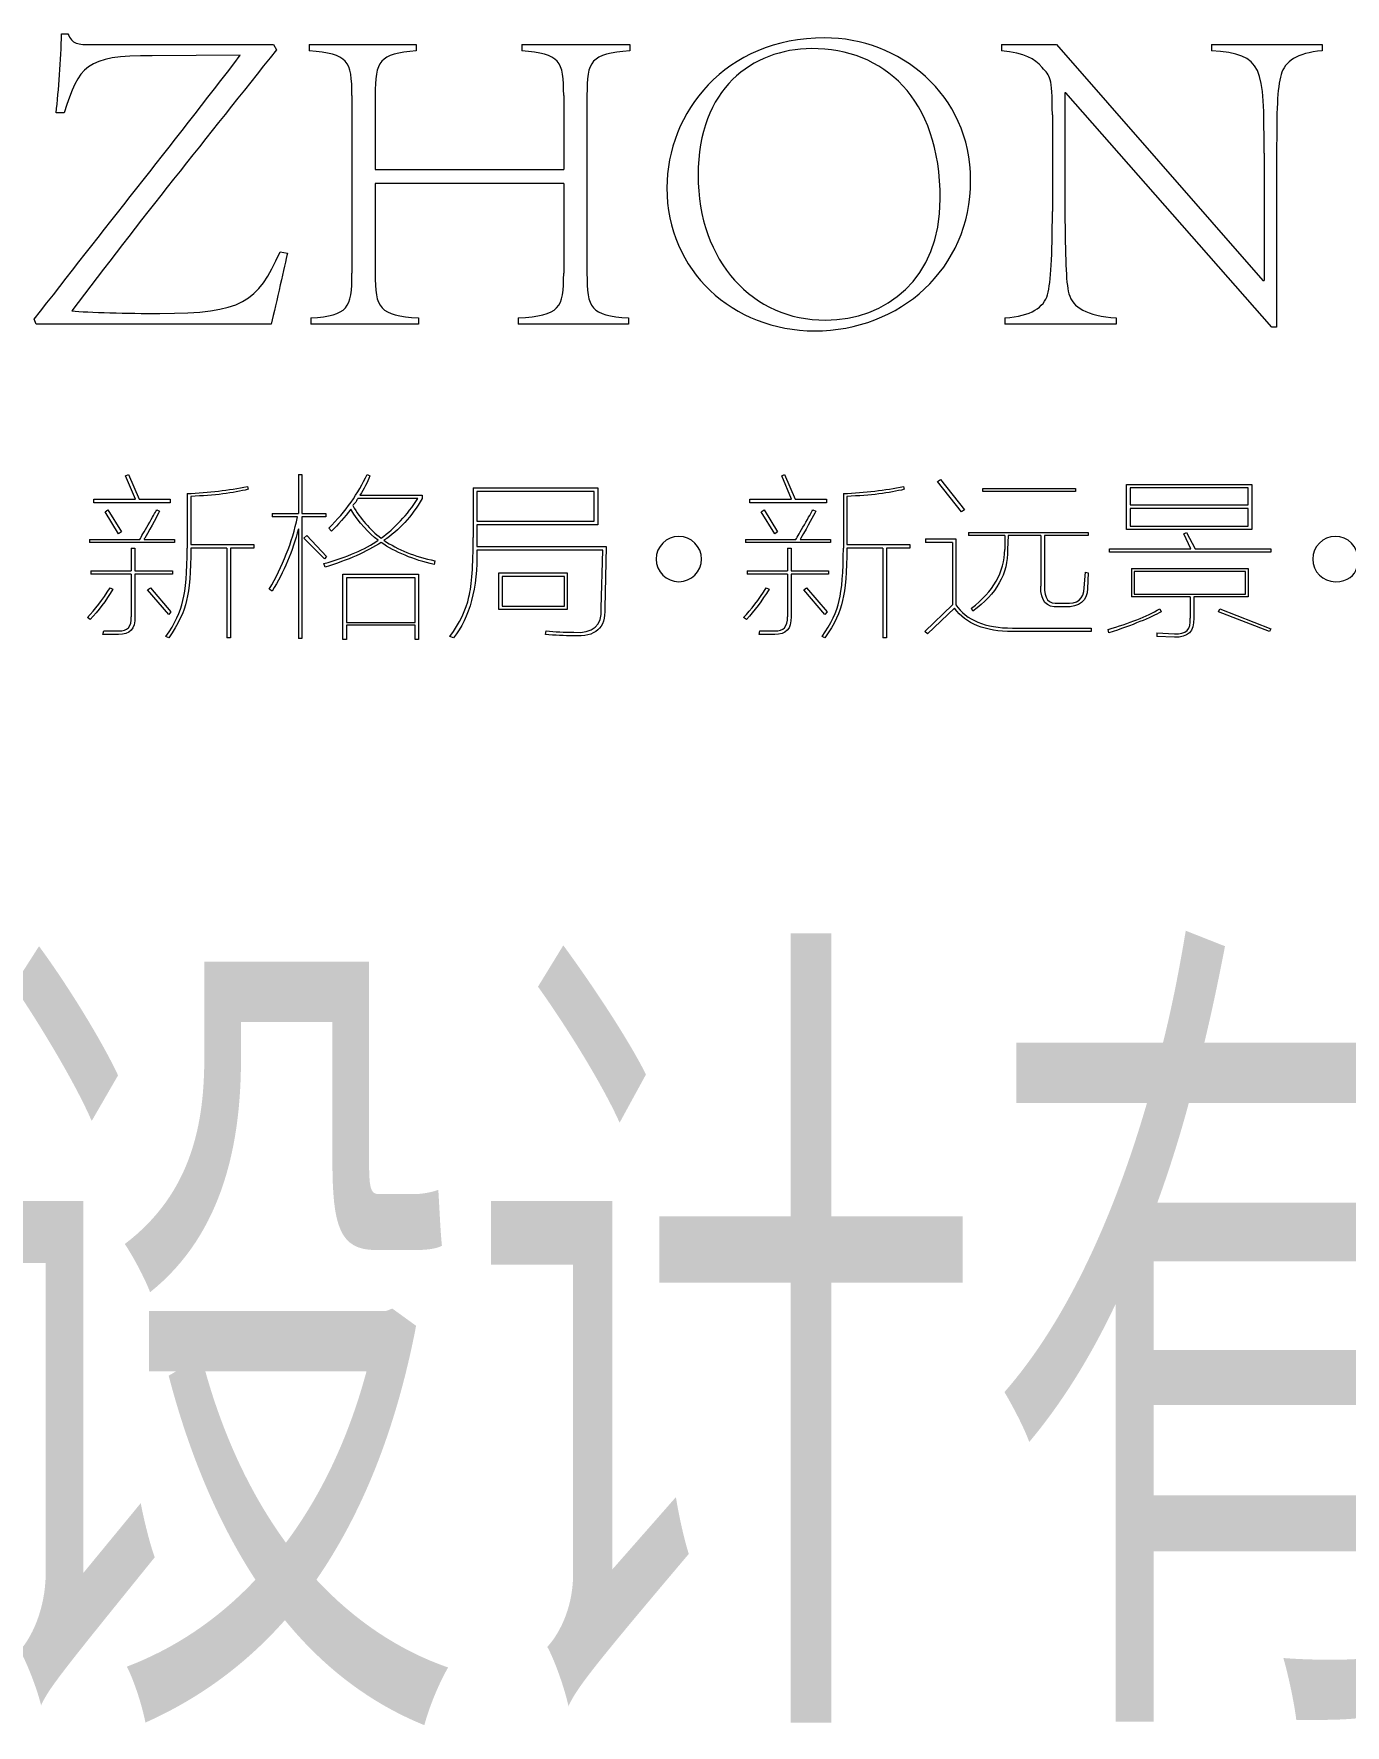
# Model space of a CAD drawing. Header units: inches. Extents: x -3733042 to -3450527, y 579159 to 997713.
# Drawn here: x -3548778.7 to -3548519, y 587764.5 to 588099.5 of the extents above; entities that cross this region are included whole.
import ezdxf

# ---------------------------------------------------------------- set-up
doc = ezdxf.new("R2010")
doc.units = ezdxf.units.IN
doc.header["$LTSCALE"] = 1000
doc.header["$MEASUREMENT"] = 0
doc.layers.get('0').update_dxf_attribs({"lineweight": 18})
doc.styles.add('-黑体', font='', dxfattribs={"width": 0.7})
doc.styles.get('-黑体').set_extended_font_data('微软雅黑')

msp = doc.modelspace()

# ---------------------------------------------------------------- linework, layer by layer
for p, q in [((-3548724.21, 588097.41), (-3548724.21, 588096.17)), ((-3548702.98, 588097.41), (-3548702.98, 588096.17)), ((-3548682.09, 588097.41), (-3548682.09, 588096.17)), ((-3548660.68, 588097.41), (-3548660.68, 588096.17)), ((-3548587.09, 588097.41), (-3548587.09, 588096.17)), ((-3548545.5, 588097.41), (-3548545.5, 588096.17)), ((-3548523.56, 588097.41), (-3548523.56, 588096.17)), ((-3548715.72, 588087.32), (-3548715.72, 588052.11)), ((-3548711.11, 588087.32), (-3548711.11, 588072.64)), ((-3548673.78, 588087.32), (-3548673.78, 588072.64)), ((-3548669.17, 588087.32), (-3548669.17, 588052.11)), ((-3548574.52, 588087.86), (-3548574.52, 588064.32)), ((-3548577, 588083.52), (-3548577, 588064.32)), ((-3548535.06, 588075.91), (-3548535.06, 588050.69)), ((-3548532.58, 588075.91), (-3548532.58, 588041.4)), ((-3548711.11, 588069.9), (-3548711.11, 588052.11)), ((-3548673.78, 588069.9), (-3548673.78, 588052.11)), ((-3548723.86, 588043.26), (-3548723.86, 588042.02)), ((-3548702.53, 588043.26), (-3548702.53, 588042.02)), ((-3548682.8, 588043.26), (-3548682.8, 588042.02)), ((-3548660.94, 588043.26), (-3548660.94, 588042.02)), ((-3548586.38, 588043.26), (-3548586.38, 588042.02)), ((-3548564.35, 588043.26), (-3548564.35, 588042.02))]:
    msp.add_line(p, q)
at = {"lineweight": 9}
for p, q in [((-3548760.54, 588011.97), (-3548759.97, 588012.25)), ((-3548758.57, 588007.34), (-3548760.54, 588011.97)), ((-3548759.97, 588012.25), (-3548757.87, 588007.34)), ((-3548726.33, 588012.25), (-3548726.33, 588004.54)), ((-3548725.63, 588012.25), (-3548725.63, 588004.54)), ((-3548691.7, 588009.59), (-3548691.7, 587999.78)), ((-3548667.03, 588009.59), (-3548667.03, 588002.3)), ((-3548630.59, 588011.97), (-3548630.03, 588012.25)), ((-3548628.63, 588007.34), (-3548630.59, 588011.97)), ((-3548630.03, 588012.25), (-3548627.92, 588007.34)), ((-3548599.74, 588010.85), (-3548599.18, 588011.27)), ((-3548594.98, 588004.82), (-3548599.74, 588010.85)), ((-3548599.18, 588011.27), (-3548594.42, 588005.24)), ((-3548590.77, 588009.45), (-3548572.41, 588009.45)), ((-3548590.77, 588008.89), (-3548590.77, 588009.45)), ((-3548572.41, 588009.45), (-3548572.41, 588008.89)), ((-3548562.31, 588010.29), (-3548537.5, 588010.29)), ((-3548562.31, 588001.32), (-3548562.31, 588010.29)), ((-3548538.2, 588009.59), (-3548561.61, 588009.59)), ((-3548561.61, 588009.59), (-3548561.61, 588006.22)), ((-3548538.2, 588006.22), (-3548538.2, 588009.59)), ((-3548537.5, 588010.29), (-3548537.5, 588001.32)), ((-3548766.84, 588006.64), (-3548766.84, 588007.34)), ((-3548766.84, 588007.34), (-3548758.57, 588007.34)), ((-3548751.71, 588006.64), (-3548766.84, 588006.64)), ((-3548757.87, 588007.34), (-3548751.71, 588007.34)), ((-3548751.71, 588007.34), (-3548751.71, 588006.64)), ((-3548748.34, 588008.47), (-3548748.34, 587997.67)), ((-3548747.64, 588007.91), (-3548747.64, 587998.37)), ((-3548701.8, 588008.18), (-3548701.8, 588007.48)), ((-3548667.73, 588008.89), (-3548691, 588008.89)), ((-3548691, 588008.89), (-3548691, 588003)), ((-3548667.73, 588003), (-3548667.73, 588008.89)), ((-3548636.89, 588006.64), (-3548636.89, 588007.34)), ((-3548636.89, 588007.34), (-3548628.63, 588007.34)), ((-3548621.76, 588006.64), (-3548636.89, 588006.64)), ((-3548627.92, 588007.34), (-3548621.76, 588007.34)), ((-3548621.76, 588007.34), (-3548621.76, 588006.64)), ((-3548618.39, 588008.47), (-3548618.39, 587997.67)), ((-3548617.69, 588007.91), (-3548617.69, 587998.37)), ((-3548572.41, 588008.89), (-3548590.77, 588008.89)), ((-3548561.61, 588006.22), (-3548538.2, 588006.22)), ((-3548764.6, 588004.82), (-3548764.04, 588005.24)), ((-3548761.94, 588000.47), (-3548764.6, 588004.82)), ((-3548764.04, 588005.24), (-3548761.38, 588000.9)), ((-3548731.52, 588004.54), (-3548731.52, 588003.84)), ((-3548725.63, 588003.84), (-3548725.63, 587979.73)), ((-3548720.86, 588004.54), (-3548720.86, 588003.84)), ((-3548691, 588003), (-3548667.73, 588003)), ((-3548691, 588002.3), (-3548691, 587999.78)), ((-3548634.65, 588004.82), (-3548634.09, 588005.24)), ((-3548631.99, 588000.47), (-3548634.65, 588004.82)), ((-3548634.09, 588005.24), (-3548631.43, 588000.9)), ((-3548594.42, 588005.24), (-3548594.98, 588004.82)), ((-3548538.2, 588005.52), (-3548561.61, 588005.52)), ((-3548561.61, 588005.52), (-3548561.61, 588002.02)), ((-3548538.2, 588002.02), (-3548538.2, 588005.52)), ((-3548767.69, 587999.35), (-3548767.69, 587998.79)), ((-3548761.38, 588000.9), (-3548761.94, 588000.47)), ((-3548750.86, 587999.35), (-3548750.86, 587998.79)), ((-3548726.33, 588001.46), (-3548726.33, 587979.73)), ((-3548725.21, 587999.63), (-3548724.65, 588000.19)), ((-3548721.14, 587995.56), (-3548725.21, 587999.63)), ((-3548724.65, 588000.19), (-3548720.72, 587995.99)), ((-3548691, 587999.78), (-3548691, 587997.95)), ((-3548637.74, 587999.35), (-3548637.74, 587998.79)), ((-3548631.43, 588000.9), (-3548631.99, 588000.47)), ((-3548620.91, 587999.35), (-3548620.91, 587998.79)), ((-3548602.13, 587999.49), (-3548602.13, 587998.79)), ((-3548596.1, 587999.49), (-3548596.1, 587986.45)), ((-3548593.58, 588000.75), (-3548593.58, 588000.19)), ((-3548586.43, 588000.19), (-3548586.43, 587997.39)), ((-3548579.28, 588000.19), (-3548579.28, 587990.1)), ((-3548578.58, 588000.19), (-3548578.58, 587990.1)), ((-3548569.89, 588000.75), (-3548569.89, 588000.19)), ((-3548537.5, 588001.32), (-3548562.31, 588001.32)), ((-3548561.61, 588002.02), (-3548538.2, 588002.02)), ((-3548550.96, 588000.47), (-3548550.4, 588000.75)), ((-3548549.56, 587997.53), (-3548550.96, 588000.47)), ((-3548550.4, 588000.75), (-3548548.72, 587997.53)), ((-3548759.41, 587997.67), (-3548759.41, 587993.19)), ((-3548758.71, 587997.67), (-3548758.71, 587993.19)), ((-3548740.49, 587997.67), (-3548740.49, 587979.86)), ((-3548739.79, 587997.67), (-3548739.79, 587979.86)), ((-3548735.16, 587998.37), (-3548735.16, 587997.67)), ((-3548720.72, 587995.99), (-3548721.14, 587995.56)), ((-3548629.47, 587997.67), (-3548629.47, 587993.19)), ((-3548628.76, 587997.67), (-3548628.76, 587993.19)), ((-3548610.54, 587997.67), (-3548610.54, 587979.86)), ((-3548609.84, 587997.67), (-3548609.84, 587979.86)), ((-3548605.21, 587998.37), (-3548605.21, 587997.67)), ((-3548596.8, 587998.79), (-3548596.8, 587986.45)), ((-3548565.68, 587996.83), (-3548565.68, 587997.53)), ((-3548565.68, 587997.53), (-3548549.56, 587997.53)), ((-3548533.71, 587996.83), (-3548565.68, 587996.83)), ((-3548548.72, 587997.53), (-3548533.71, 587997.53)), ((-3548533.71, 587997.53), (-3548533.71, 587996.83)), ((-3548767.41, 587993.19), (-3548767.41, 587992.48)), ((-3548759.41, 587992.48), (-3548759.41, 587984.08)), ((-3548758.71, 587992.48), (-3548758.71, 587984.08)), ((-3548751.28, 587993.19), (-3548751.28, 587992.48)), ((-3548717.5, 587992.48), (-3548702.5, 587992.48)), ((-3548717.5, 587979.59), (-3548717.5, 587992.48)), ((-3548702.5, 587992.48), (-3548702.5, 587979.59)), ((-3548686.65, 587992.77), (-3548673.06, 587992.77)), ((-3548686.65, 587985.47), (-3548686.65, 587992.77)), ((-3548673.06, 587992.77), (-3548673.06, 587985.47)), ((-3548637.46, 587993.19), (-3548637.46, 587992.48)), ((-3548629.47, 587992.48), (-3548629.47, 587984.08)), ((-3548628.76, 587992.48), (-3548628.76, 587984.08)), ((-3548621.33, 587993.19), (-3548621.33, 587992.48)), ((-3548561.33, 587993.61), (-3548561.33, 587988)), ((-3548538.76, 587993.05), (-3548560.77, 587993.05)), ((-3548560.77, 587993.05), (-3548560.77, 587988.56)), ((-3548538.76, 587988.56), (-3548538.76, 587993.05)), ((-3548538.2, 587993.61), (-3548538.2, 587988)), ((-3548756.19, 587989.4), (-3548755.63, 587989.82)), ((-3548751.99, 587984.49), (-3548756.19, 587989.4)), ((-3548755.63, 587989.82), (-3548751.56, 587985.05)), ((-3548716.8, 587991.78), (-3548716.8, 587982.95)), ((-3548703.2, 587991.78), (-3548716.8, 587991.78)), ((-3548703.2, 587982.95), (-3548703.2, 587991.78)), ((-3548673.62, 587992.06), (-3548685.95, 587992.06)), ((-3548685.95, 587992.06), (-3548685.95, 587986.18)), ((-3548673.62, 587986.18), (-3548673.62, 587992.06)), ((-3548626.24, 587989.4), (-3548625.68, 587989.82)), ((-3548622.04, 587984.49), (-3548626.24, 587989.4)), ((-3548625.68, 587989.82), (-3548621.61, 587985.05)), ((-3548673.06, 587985.47), (-3548686.65, 587985.47)), ((-3548685.95, 587986.18), (-3548673.62, 587986.18)), ((-3548560.77, 587988.56), (-3548538.76, 587988.56)), ((-3548549.7, 587988), (-3548549.7, 587983.79)), ((-3548549, 587988), (-3548549, 587983.79)), ((-3548544.09, 587985.05), (-3548543.81, 587985.62)), ((-3548543.81, 587985.62), (-3548533.71, 587981.69)), ((-3548751.56, 587985.05), (-3548751.99, 587984.49)), ((-3548716.8, 587982.95), (-3548703.2, 587982.95)), ((-3548703.2, 587982.39), (-3548716.8, 587982.39)), ((-3548716.8, 587982.39), (-3548716.8, 587979.59)), ((-3548703.2, 587979.59), (-3548703.2, 587982.39)), ((-3548621.61, 587985.05), (-3548622.04, 587984.49)), ((-3548534, 587981.13), (-3548544.09, 587985.05)), ((-3548716.8, 587979.59), (-3548717.5, 587979.59)), ((-3548702.5, 587979.59), (-3548703.2, 587979.59)), ((-3548569.32, 587981.83), (-3548569.32, 587981.13)), ((-3548556.29, 587980.85), (-3548556.29, 587980.15)), ((-3548533.71, 587981.69), (-3548534, 587981.13))]:
    msp.add_line(p, q, dxfattribs=at)
for points in [[(-3548774.28, 588083.88), (-3548773.84, 588088.39), (-3548773.31, 588094.32), (-3548773.22, 588099.54)], [(-3548773.22, 588099.54), (-3548773.22, 588099.54), (-3548771.98, 588099.54), (-3548771.98, 588099.54)], [(-3548771.98, 588099.54), (-3548771.54, 588098.56), (-3548771.1, 588098.03), (-3548770.3, 588097.68)], [(-3548730.66, 588096.35), (-3548744.2, 588079.37), (-3548757.92, 588062.29), (-3548771.19, 588044.68)], [(-3548770.3, 588097.68), (-3548769.59, 588097.41), (-3548768.62, 588097.41), (-3548767.29, 588097.41)], [(-3548767.29, 588097.41), (-3548767.29, 588097.41), (-3548731.28, 588097.41), (-3548731.28, 588097.41)], [(-3548731.28, 588097.41), (-3548731.28, 588097.41), (-3548730.66, 588096.35), (-3548730.66, 588096.35)], [(-3548724.21, 588097.41), (-3548724.21, 588097.41), (-3548702.98, 588097.41), (-3548702.98, 588097.41)], [(-3548715.72, 588087.32), (-3548715.72, 588094.23), (-3548716.42, 588095.56), (-3548724.21, 588096.17)], [(-3548702.98, 588096.17), (-3548710.32, 588095.56), (-3548711.11, 588094.23), (-3548711.11, 588087.32)], [(-3548682.09, 588097.41), (-3548682.09, 588097.41), (-3548660.68, 588097.41), (-3548660.68, 588097.41)], [(-3548673.78, 588087.32), (-3548673.78, 588094.23), (-3548674.48, 588095.56), (-3548682.09, 588096.17)], [(-3548660.68, 588096.17), (-3548668.47, 588095.56), (-3548669.17, 588094.23), (-3548669.17, 588087.32)], [(-3548624.68, 588096.62), (-3548636.45, 588096.53), (-3548647.16, 588088.65), (-3548647.16, 588071.58)], [(-3548587.09, 588097.41), (-3548587.09, 588097.41), (-3548576.2, 588097.41), (-3548576.2, 588097.41)], [(-3548579.04, 588092.9), (-3548580.54, 588094.67), (-3548582.4, 588095.64), (-3548587.09, 588096.17)], [(-3548576.2, 588097.41), (-3548576.2, 588097.41), (-3548535.33, 588050.69), (-3548535.33, 588050.69)], [(-3548545.5, 588097.41), (-3548545.5, 588097.41), (-3548523.56, 588097.41), (-3548523.56, 588097.41)], [(-3548535.06, 588075.91), (-3548535.06, 588093.16), (-3548535.15, 588095.47), (-3548545.5, 588096.17)], [(-3548523.56, 588096.17), (-3548528.69, 588095.73), (-3548530.9, 588094.05), (-3548531.7, 588091.48)], [(-3548778.62, 588042.99), (-3548765.26, 588060.34), (-3548751.46, 588077.42), (-3548737.83, 588095.29)], [(-3548755.26, 588095.2), (-3548768.53, 588095.29), (-3548769.77, 588093.08), (-3548772.69, 588083.88)], [(-3548737.83, 588095.29), (-3548737.83, 588095.29), (-3548755.26, 588095.2), (-3548755.26, 588095.2)], [(-3548577, 588083.52), (-3548577, 588091.4), (-3548577.44, 588090.95), (-3548579.04, 588092.9)], [(-3548531.7, 588091.48), (-3548532.49, 588088.75), (-3548532.58, 588084.23), (-3548532.58, 588075.91)], [(-3548533.56, 588041.4), (-3548533.56, 588041.4), (-3548574.35, 588087.86), (-3548574.35, 588087.86)], [(-3548574.35, 588087.86), (-3548574.35, 588087.86), (-3548574.52, 588087.86), (-3548574.52, 588087.86)], [(-3548772.69, 588083.88), (-3548772.69, 588083.88), (-3548774.28, 588083.88), (-3548774.28, 588083.88)], [(-3548711.11, 588072.64), (-3548711.11, 588072.64), (-3548673.78, 588072.64), (-3548673.78, 588072.64)], [(-3548673.78, 588069.9), (-3548673.78, 588069.9), (-3548711.11, 588069.9), (-3548711.11, 588069.9)], [(-3548577.97, 588047.86), (-3548577.27, 588050.52), (-3548577, 588055.38), (-3548577, 588064.32)], [(-3548574.52, 588064.32), (-3548574.43, 588055.38), (-3548574.35, 588050.52), (-3548573.73, 588048.04)], [(-3548728.45, 588056.09), (-3548729.07, 588053.79), (-3548730.66, 588046.27), (-3548731.72, 588042.02)], [(-3548729.95, 588056.36), (-3548729.95, 588056.36), (-3548728.45, 588056.09), (-3548728.45, 588056.09)], [(-3548723.86, 588043.26), (-3548716.42, 588043.8), (-3548715.72, 588045.12), (-3548715.72, 588052.11)], [(-3548711.11, 588052.11), (-3548711.11, 588045.12), (-3548710.32, 588043.8), (-3548702.53, 588043.26)], [(-3548682.8, 588043.26), (-3548674.48, 588043.8), (-3548673.78, 588045.12), (-3548673.78, 588052.11)], [(-3548669.17, 588052.11), (-3548669.17, 588045.12), (-3548668.47, 588043.8), (-3548660.94, 588043.26)], [(-3548535.33, 588050.69), (-3548535.33, 588050.69), (-3548535.06, 588050.69), (-3548535.06, 588050.69)], [(-3548586.38, 588043.26), (-3548581.16, 588043.62), (-3548578.68, 588045.39), (-3548577.97, 588047.86)], [(-3548573.73, 588048.04), (-3548572.93, 588045.29), (-3548570.28, 588043.71), (-3548564.35, 588043.26)], [(-3548778.26, 588042.02), (-3548778.26, 588042.02), (-3548778.62, 588042.99), (-3548778.62, 588042.99)], [(-3548731.72, 588042.02), (-3548731.72, 588042.02), (-3548778.26, 588042.02), (-3548778.26, 588042.02)], [(-3548702.53, 588042.02), (-3548702.53, 588042.02), (-3548723.86, 588042.02), (-3548723.86, 588042.02)], [(-3548660.94, 588042.02), (-3548660.94, 588042.02), (-3548682.8, 588042.02), (-3548682.8, 588042.02)], [(-3548564.35, 588042.02), (-3548564.35, 588042.02), (-3548586.38, 588042.02), (-3548586.38, 588042.02)], [(-3548532.58, 588041.4), (-3548532.58, 588041.4), (-3548533.56, 588041.4), (-3548533.56, 588041.4)]]:
    msp.add_open_spline(points, degree=3)
for points, knots in [([(-3548593.18, 588070.51), (-3548593.18, 588052.91), (-3548607.25, 588040.7), (-3548624.06, 588040.7), (-3548640.25, 588040.7), (-3548653.35, 588052.64), (-3548653.35, 588069.01), (-3548653.35, 588083.88), (-3548641.85, 588098.74), (-3548622.11, 588098.74), (-3548607.33, 588098.74), (-3548593.18, 588087.68), (-3548593.18, 588070.51)], [0, 0, 0, 0, 45.39527, 45.39527, 45.39527, 90.790539, 90.790539, 90.790539, 136.185809, 136.185809, 136.185809, 181.581079, 181.581079, 181.581079, 181.581079]), ([(-3548647.16, 588071.58), (-3548647.16, 588054.32), (-3548636.27, 588042.82), (-3548621.94, 588042.82), (-3548609.99, 588042.82), (-3548599.2, 588051.05), (-3548599.2, 588066.8), (-3548599.2, 588086.89), (-3548610.44, 588096.62), (-3548624.68, 588096.62)], [0, 0, 0, 0, 40.34229, 40.34229, 40.34229, 80.68458, 80.68458, 80.68458, 121.02687, 121.02687, 121.02687, 121.02687]), ([(-3548771.19, 588044.68), (-3548768, 588044.32), (-3548760.04, 588044.15), (-3548753.76, 588044.15), (-3548737.39, 588044.15), (-3548734.38, 588046.36), (-3548729.95, 588056.36)], [0, 0, 0, 0, 23.163526, 23.163526, 23.163526, 46.327051, 46.327051, 46.327051, 46.327051])]:
    msp.add_open_spline(points, degree=3, knots=knots)
for points in [[(-3548748.34, 588008.47), (-3548744.04, 588008.65), (-3548740.07, 588009.12), (-3548736.42, 588009.87)], [(-3548736.28, 588009.31), (-3548739.18, 588008.56), (-3548742.97, 588008.09), (-3548747.64, 588007.91)], [(-3548736.42, 588009.87), (-3548736.42, 588009.87), (-3548736.28, 588009.31), (-3548736.28, 588009.31)], [(-3548726.33, 588012.25), (-3548726.33, 588012.25), (-3548725.63, 588012.25), (-3548725.63, 588012.25)], [(-3548720.3, 588001.59), (-3548716.94, 588004.96), (-3548714.41, 588008.51), (-3548712.73, 588012.25)], [(-3548712.17, 588011.97), (-3548712.64, 588010.66), (-3548713.29, 588009.4), (-3548714.13, 588008.18)], [(-3548712.73, 588012.25), (-3548712.73, 588012.25), (-3548712.17, 588011.97), (-3548712.17, 588011.97)], [(-3548691.7, 588009.59), (-3548691.7, 588009.59), (-3548667.03, 588009.59), (-3548667.03, 588009.59)], [(-3548618.39, 588008.47), (-3548614.09, 588008.65), (-3548610.12, 588009.12), (-3548606.47, 588009.87)], [(-3548606.34, 588009.31), (-3548609.23, 588008.56), (-3548613.02, 588008.09), (-3548617.69, 588007.91)], [(-3548606.47, 588009.87), (-3548606.47, 588009.87), (-3548606.34, 588009.31), (-3548606.34, 588009.31)], [(-3548714.97, 588006.78), (-3548715.25, 588006.5), (-3548715.44, 588006.27), (-3548715.54, 588006.08)], [(-3548715.54, 588006.08), (-3548714.04, 588003.46), (-3548712.17, 588001.32), (-3548709.93, 587999.63)], [(-3548714.55, 588007.48), (-3548714.65, 588007.39), (-3548714.79, 588007.16), (-3548714.97, 588006.78)], [(-3548702.64, 588007.48), (-3548702.64, 588007.48), (-3548714.55, 588007.48), (-3548714.55, 588007.48)], [(-3548714.13, 588008.18), (-3548714.13, 588008.18), (-3548701.8, 588008.18), (-3548701.8, 588008.18)], [(-3548709.93, 587999.63), (-3548707.22, 588001.59), (-3548704.79, 588004.21), (-3548702.64, 588007.48)], [(-3548701.8, 588007.48), (-3548703.85, 588003.93), (-3548706.38, 588001.18), (-3548709.37, 587999.21)], [(-3548757.73, 587999.35), (-3548757.45, 587999.91), (-3548756.89, 588000.9), (-3548756.05, 588002.3)], [(-3548753.81, 588004.96), (-3548754.28, 588004.02), (-3548755.26, 588002.25), (-3548756.75, 587999.63)], [(-3548756.05, 588002.3), (-3548755.21, 588003.79), (-3548754.65, 588004.77), (-3548754.37, 588005.24)], [(-3548754.37, 588005.24), (-3548754.37, 588005.24), (-3548753.81, 588004.96), (-3548753.81, 588004.96)], [(-3548732.08, 587989.54), (-3548729.46, 587994.02), (-3548727.59, 587998.79), (-3548726.47, 588003.84)], [(-3548731.52, 588004.54), (-3548731.52, 588004.54), (-3548726.33, 588004.54), (-3548726.33, 588004.54)], [(-3548726.47, 588003.84), (-3548726.47, 588003.84), (-3548731.52, 588003.84), (-3548731.52, 588003.84)], [(-3548725.63, 588004.54), (-3548725.63, 588004.54), (-3548720.86, 588004.54), (-3548720.86, 588004.54)], [(-3548720.86, 588003.84), (-3548720.86, 588003.84), (-3548725.63, 588003.84), (-3548725.63, 588003.84)], [(-3548715.95, 588005.38), (-3548717.17, 588003.79), (-3548718.43, 588002.34), (-3548719.74, 588001.03)], [(-3548710.49, 587999.21), (-3548712.45, 588000.61), (-3548714.27, 588002.67), (-3548715.95, 588005.38)], [(-3548667.03, 588002.3), (-3548667.03, 588002.3), (-3548691, 588002.3), (-3548691, 588002.3)], [(-3548627.78, 587999.35), (-3548627.5, 587999.91), (-3548626.94, 588000.9), (-3548626.1, 588002.3)], [(-3548623.86, 588004.96), (-3548624.33, 588004.02), (-3548625.31, 588002.25), (-3548626.8, 587999.63)], [(-3548626.1, 588002.3), (-3548625.26, 588003.79), (-3548624.7, 588004.77), (-3548624.42, 588005.24)], [(-3548624.42, 588005.24), (-3548624.42, 588005.24), (-3548623.86, 588004.96), (-3548623.86, 588004.96)], [(-3548767.69, 587999.35), (-3548767.69, 587999.35), (-3548757.73, 587999.35), (-3548757.73, 587999.35)], [(-3548756.89, 587999.35), (-3548756.89, 587999.35), (-3548750.86, 587999.35), (-3548750.86, 587999.35)], [(-3548756.75, 587999.63), (-3548756.84, 587999.54), (-3548756.89, 587999.44), (-3548756.89, 587999.35)], [(-3548726.33, 588001.46), (-3548727.45, 587997.06), (-3548729.18, 587992.95), (-3548731.52, 587989.12)], [(-3548721.28, 587994.59), (-3548716.7, 587995.89), (-3548713.1, 587997.43), (-3548710.49, 587999.21)], [(-3548719.74, 588001.03), (-3548719.74, 588001.03), (-3548720.3, 588001.59), (-3548720.3, 588001.59)], [(-3548709.37, 587999.21), (-3548706.66, 587997.34), (-3548703.29, 587995.99), (-3548699.27, 587995.15)], [(-3548692.54, 587988), (-3548691.98, 587990.33), (-3548691.7, 587994.26), (-3548691.7, 587999.78)], [(-3548637.74, 587999.35), (-3548637.74, 587999.35), (-3548627.78, 587999.35), (-3548627.78, 587999.35)], [(-3548626.94, 587999.35), (-3548626.94, 587999.35), (-3548620.91, 587999.35), (-3548620.91, 587999.35)], [(-3548626.8, 587999.63), (-3548626.89, 587999.54), (-3548626.94, 587999.44), (-3548626.94, 587999.35)], [(-3548602.13, 587999.49), (-3548602.13, 587999.49), (-3548596.1, 587999.49), (-3548596.1, 587999.49)], [(-3548593.58, 588000.75), (-3548593.58, 588000.75), (-3548569.89, 588000.75), (-3548569.89, 588000.75)], [(-3548586.43, 588000.19), (-3548586.43, 588000.19), (-3548593.58, 588000.19), (-3548593.58, 588000.19)], [(-3548585.73, 588000.19), (-3548585.73, 588000.19), (-3548585.87, 587997.39), (-3548585.87, 587997.39)], [(-3548579.28, 588000.19), (-3548579.28, 588000.19), (-3548585.73, 588000.19), (-3548585.73, 588000.19)], [(-3548569.89, 588000.19), (-3548569.89, 588000.19), (-3548578.58, 588000.19), (-3548578.58, 588000.19)], [(-3548750.86, 587998.79), (-3548750.86, 587998.79), (-3548767.69, 587998.79), (-3548767.69, 587998.79)], [(-3548759.41, 587997.67), (-3548759.41, 587997.67), (-3548758.71, 587997.67), (-3548758.71, 587997.67)], [(-3548749.18, 587987.3), (-3548748.62, 587989.45), (-3548748.34, 587992.9), (-3548748.34, 587997.67)], [(-3548747.64, 587997.67), (-3548747.64, 587993), (-3548747.92, 587989.54), (-3548748.48, 587987.3)], [(-3548747.64, 587998.37), (-3548747.64, 587998.37), (-3548735.16, 587998.37), (-3548735.16, 587998.37)], [(-3548740.49, 587997.67), (-3548740.49, 587997.67), (-3548747.64, 587997.67), (-3548747.64, 587997.67)], [(-3548735.16, 587997.67), (-3548735.16, 587997.67), (-3548739.79, 587997.67), (-3548739.79, 587997.67)], [(-3548709.93, 587998.79), (-3548712.82, 587996.92), (-3548716.51, 587995.29), (-3548721, 587993.89)], [(-3548699.41, 587994.44), (-3548703.62, 587995.38), (-3548707.12, 587996.83), (-3548709.93, 587998.79)], [(-3548691, 587997.25), (-3548690.81, 587989.77), (-3548692.36, 587983.98), (-3548695.63, 587979.86)], [(-3548691, 587997.95), (-3548691, 587997.95), (-3548665.35, 587997.95), (-3548665.35, 587997.95)], [(-3548666.05, 587997.25), (-3548666.05, 587997.25), (-3548691, 587997.25), (-3548691, 587997.25)], [(-3548666.33, 587985.75), (-3548666.33, 587985.75), (-3548666.05, 587997.25), (-3548666.05, 587997.25)], [(-3548665.35, 587997.95), (-3548665.35, 587997.95), (-3548665.63, 587985.75), (-3548665.63, 587985.75)], [(-3548620.91, 587998.79), (-3548620.91, 587998.79), (-3548637.74, 587998.79), (-3548637.74, 587998.79)], [(-3548629.47, 587997.67), (-3548629.47, 587997.67), (-3548628.76, 587997.67), (-3548628.76, 587997.67)], [(-3548619.23, 587987.3), (-3548618.67, 587989.45), (-3548618.39, 587992.9), (-3548618.39, 587997.67)], [(-3548617.69, 587997.67), (-3548617.69, 587993), (-3548617.97, 587989.54), (-3548618.53, 587987.3)], [(-3548617.69, 587998.37), (-3548617.69, 587998.37), (-3548605.21, 587998.37), (-3548605.21, 587998.37)], [(-3548610.54, 587997.67), (-3548610.54, 587997.67), (-3548617.69, 587997.67), (-3548617.69, 587997.67)], [(-3548605.21, 587997.67), (-3548605.21, 587997.67), (-3548609.84, 587997.67), (-3548609.84, 587997.67)], [(-3548596.8, 587998.79), (-3548596.8, 587998.79), (-3548602.13, 587998.79), (-3548602.13, 587998.79)], [(-3548593.02, 587985.75), (-3548588.72, 587989.03), (-3548586.52, 587992.9), (-3548586.43, 587997.39)], [(-3548585.87, 587997.39), (-3548585.77, 587992.62), (-3548588.06, 587988.56), (-3548592.74, 587985.19)], [(-3548767.41, 587993.19), (-3548767.41, 587993.19), (-3548759.41, 587993.19), (-3548759.41, 587993.19)], [(-3548759.41, 587992.48), (-3548759.41, 587992.48), (-3548767.41, 587992.48), (-3548767.41, 587992.48)], [(-3548758.71, 587993.19), (-3548758.71, 587993.19), (-3548751.28, 587993.19), (-3548751.28, 587993.19)], [(-3548751.28, 587992.48), (-3548751.28, 587992.48), (-3548758.71, 587992.48), (-3548758.71, 587992.48)], [(-3548721, 587993.89), (-3548721, 587993.89), (-3548721.28, 587994.59), (-3548721.28, 587994.59)], [(-3548699.27, 587995.15), (-3548699.27, 587995.15), (-3548699.41, 587994.44), (-3548699.41, 587994.44)], [(-3548637.46, 587993.19), (-3548637.46, 587993.19), (-3548629.47, 587993.19), (-3548629.47, 587993.19)], [(-3548629.47, 587992.48), (-3548629.47, 587992.48), (-3548637.46, 587992.48), (-3548637.46, 587992.48)], [(-3548628.76, 587993.19), (-3548628.76, 587993.19), (-3548621.33, 587993.19), (-3548621.33, 587993.19)], [(-3548621.33, 587992.48), (-3548621.33, 587992.48), (-3548628.76, 587992.48), (-3548628.76, 587992.48)], [(-3548570.73, 587989.82), (-3548570.73, 587989.82), (-3548570.45, 587992.9), (-3548570.45, 587992.9)], [(-3548570.45, 587992.9), (-3548570.45, 587992.9), (-3548569.89, 587992.77), (-3548569.89, 587992.77)], [(-3548569.89, 587992.77), (-3548569.89, 587992.77), (-3548570.02, 587989.68), (-3548570.02, 587989.68)], [(-3548561.33, 587993.61), (-3548561.33, 587993.61), (-3548538.2, 587993.61), (-3548538.2, 587993.61)], [(-3548768.1, 587983.93), (-3548766.61, 587985.43), (-3548765.12, 587987.39), (-3548763.62, 587989.82)], [(-3548763.06, 587989.54), (-3548764.46, 587987.2), (-3548765.96, 587985.19), (-3548767.54, 587983.51)], [(-3548763.62, 587989.82), (-3548763.62, 587989.82), (-3548763.06, 587989.54), (-3548763.06, 587989.54)], [(-3548731.52, 587989.12), (-3548731.52, 587989.12), (-3548732.08, 587989.54), (-3548732.08, 587989.54)], [(-3548638.16, 587983.93), (-3548636.67, 587985.43), (-3548635.17, 587987.39), (-3548633.67, 587989.82)], [(-3548633.11, 587989.54), (-3548634.51, 587987.2), (-3548636.01, 587985.19), (-3548637.6, 587983.51)], [(-3548633.67, 587989.82), (-3548633.67, 587989.82), (-3548633.11, 587989.54), (-3548633.11, 587989.54)], [(-3548575.77, 587986.03), (-3548578.2, 587985.85), (-3548579.37, 587987.2), (-3548579.28, 587990.1)], [(-3548578.58, 587990.1), (-3548578.67, 587987.67), (-3548577.74, 587986.55), (-3548575.77, 587986.74)], [(-3548574.51, 587986.74), (-3548571.99, 587986.55), (-3548570.73, 587987.58), (-3548570.73, 587989.82)], [(-3548570.02, 587989.68), (-3548570.12, 587987.16), (-3548571.61, 587985.94), (-3548574.51, 587986.03)], [(-3548752.55, 587980.15), (-3548750.77, 587982.67), (-3548749.65, 587985.05), (-3548749.18, 587987.3)], [(-3548748.48, 587987.3), (-3548748.95, 587985.05), (-3548750.12, 587982.58), (-3548751.99, 587979.86)], [(-3548696.33, 587980.15), (-3548694.37, 587982.86), (-3548693.1, 587985.47), (-3548692.54, 587988)], [(-3548665.63, 587985.75), (-3548665.44, 587981.83), (-3548667.5, 587980.01), (-3548671.8, 587980.29)], [(-3548671.8, 587980.99), (-3548667.96, 587980.71), (-3548666.14, 587982.3), (-3548666.33, 587985.75)], [(-3548622.6, 587980.15), (-3548620.82, 587982.67), (-3548619.7, 587985.05), (-3548619.23, 587987.3)], [(-3548618.53, 587987.3), (-3548619, 587985.05), (-3548620.17, 587982.58), (-3548622.04, 587979.86)], [(-3548602.27, 587981.13), (-3548602.27, 587981.13), (-3548596.8, 587986.45), (-3548596.8, 587986.45)], [(-3548596.38, 587985.75), (-3548596.38, 587985.75), (-3548601.71, 587980.71), (-3548601.71, 587980.71)], [(-3548584.89, 587981.13), (-3548590.31, 587981.13), (-3548594.14, 587982.67), (-3548596.38, 587985.75)], [(-3548596.1, 587986.45), (-3548594.05, 587983.37), (-3548590.31, 587981.83), (-3548584.89, 587981.83)], [(-3548592.74, 587985.19), (-3548592.74, 587985.19), (-3548593.02, 587985.75), (-3548593.02, 587985.75)], [(-3548575.77, 587986.74), (-3548575.77, 587986.74), (-3548574.51, 587986.74), (-3548574.51, 587986.74)], [(-3548574.51, 587986.03), (-3548574.51, 587986.03), (-3548575.77, 587986.03), (-3548575.77, 587986.03)], [(-3548565.96, 587981.55), (-3548561.75, 587982.77), (-3548558.34, 587984.12), (-3548555.72, 587985.62)], [(-3548549.7, 587988), (-3548549.7, 587988), (-3548561.33, 587988), (-3548561.33, 587988)], [(-3548555.72, 587985.62), (-3548555.72, 587985.62), (-3548555.44, 587985.05), (-3548555.44, 587985.05)], [(-3548538.2, 587988), (-3548538.2, 587988), (-3548549, 587988), (-3548549, 587988)], [(-3548767.54, 587983.51), (-3548767.54, 587983.51), (-3548768.1, 587983.93), (-3548768.1, 587983.93)], [(-3548758.71, 587984.08), (-3548758.62, 587981.64), (-3548759.69, 587980.48), (-3548761.94, 587980.57)], [(-3548761.94, 587981.27), (-3548760.16, 587981.18), (-3548759.32, 587982.11), (-3548759.41, 587984.08)], [(-3548637.6, 587983.51), (-3548637.6, 587983.51), (-3548638.16, 587983.93), (-3548638.16, 587983.93)], [(-3548628.76, 587984.08), (-3548628.67, 587981.64), (-3548629.75, 587980.48), (-3548631.99, 587980.57)], [(-3548631.99, 587981.27), (-3548630.21, 587981.18), (-3548629.37, 587982.11), (-3548629.47, 587984.08)], [(-3548555.44, 587985.05), (-3548557.6, 587983.84), (-3548561.05, 587982.44), (-3548565.82, 587980.85)], [(-3548549, 587983.79), (-3548548.9, 587981.18), (-3548550.16, 587979.92), (-3548552.78, 587980.01)], [(-3548552.78, 587980.71), (-3548550.54, 587980.52), (-3548549.51, 587981.55), (-3548549.7, 587983.79)], [(-3548765.02, 587980.57), (-3548765.02, 587980.57), (-3548764.88, 587981.27), (-3548764.88, 587981.27)], [(-3548761.94, 587980.57), (-3548762.97, 587980.57), (-3548764, 587980.57), (-3548765.02, 587980.57)], [(-3548764.88, 587981.27), (-3548763.85, 587981.27), (-3548762.87, 587981.27), (-3548761.94, 587981.27)], [(-3548751.99, 587979.86), (-3548751.99, 587979.86), (-3548752.55, 587980.15), (-3548752.55, 587980.15)], [(-3548739.79, 587979.86), (-3548739.79, 587979.86), (-3548740.49, 587979.86), (-3548740.49, 587979.86)], [(-3548725.63, 587979.73), (-3548725.63, 587979.73), (-3548726.33, 587979.73), (-3548726.33, 587979.73)], [(-3548695.63, 587979.86), (-3548695.63, 587979.86), (-3548696.33, 587980.15), (-3548696.33, 587980.15)], [(-3548677.4, 587980.57), (-3548677.4, 587980.57), (-3548677.26, 587981.27), (-3548677.26, 587981.27)], [(-3548671.8, 587980.29), (-3548673.67, 587980.29), (-3548675.53, 587980.38), (-3548677.4, 587980.57)], [(-3548677.26, 587981.27), (-3548675.49, 587981.08), (-3548673.67, 587980.99), (-3548671.8, 587980.99)], [(-3548635.07, 587980.57), (-3548635.07, 587980.57), (-3548634.93, 587981.27), (-3548634.93, 587981.27)], [(-3548631.99, 587980.57), (-3548633.02, 587980.57), (-3548634.05, 587980.57), (-3548635.07, 587980.57)], [(-3548634.93, 587981.27), (-3548633.91, 587981.27), (-3548632.92, 587981.27), (-3548631.99, 587981.27)], [(-3548622.04, 587979.86), (-3548622.04, 587979.86), (-3548622.6, 587980.15), (-3548622.6, 587980.15)], [(-3548609.84, 587979.86), (-3548609.84, 587979.86), (-3548610.54, 587979.86), (-3548610.54, 587979.86)], [(-3548601.71, 587980.71), (-3548601.71, 587980.71), (-3548602.27, 587981.13), (-3548602.27, 587981.13)], [(-3548584.89, 587981.83), (-3548584.89, 587981.83), (-3548569.32, 587981.83), (-3548569.32, 587981.83)], [(-3548569.32, 587981.13), (-3548569.32, 587981.13), (-3548584.89, 587981.13), (-3548584.89, 587981.13)], [(-3548565.82, 587980.85), (-3548565.82, 587980.85), (-3548565.96, 587981.55), (-3548565.96, 587981.55)], [(-3548556.29, 587980.85), (-3548556.29, 587980.85), (-3548552.78, 587980.71), (-3548552.78, 587980.71)], [(-3548552.78, 587980.01), (-3548552.78, 587980.01), (-3548556.29, 587980.15), (-3548556.29, 587980.15)]]:
    msp.add_open_spline(points, degree=3, dxfattribs=at)
for points, knots in [([(-3548646.48, 587995.5), (-3548646.48, 587993.02), (-3548648.5, 587991.01), (-3548650.97, 587991.01), (-3548653.45, 587991.01), (-3548655.46, 587993.02), (-3548655.46, 587995.5), (-3548655.46, 587997.98), (-3548653.45, 587999.98), (-3548650.97, 587999.98), (-3548648.5, 587999.98), (-3548646.48, 587997.98), (-3548646.48, 587995.5)], [0, 0, 0, 0, 6.868362, 6.868362, 6.868362, 13.736724, 13.736724, 13.736724, 20.605086, 20.605086, 20.605086, 27.473448, 27.473448, 27.473448, 27.473448]), ([(-3548516.45, 587995.5), (-3548516.45, 587995.5), (-3548516.45, 587995.5), (-3548516.45, 587995.5), (-3548516.45, 587995.5), (-3548516.45, 587995.5), (-3548516.45, 587993.02), (-3548518.46, 587991.01), (-3548520.94, 587991.01), (-3548523.41, 587991.01), (-3548525.42, 587993.02), (-3548525.42, 587995.5), (-3548525.42, 587997.98), (-3548523.41, 587999.98), (-3548520.94, 587999.98), (-3548518.46, 587999.98), (-3548516.45, 587997.98), (-3548516.45, 587995.5)], [0, 0, 0, 0, 0.216619, 0.433238, 0.866475, 1.73295, 3.4659, 6.931801, 6.931801, 6.931801, 13.863602, 13.863602, 13.863602, 20.795402, 20.795402, 20.795402, 27.727203, 27.727203, 27.727203, 27.727203])]:
    msp.add_open_spline(points, degree=3, knots=knots, dxfattribs=at)

# ---------------------------------------------------------------- texts
at = {"style": '-黑体', "width": 0.6}
msp.add_text('工程设计有限公司', height=125, dxfattribs=at).set_placement((-3548999.78, 587778.65))

doc.saveas('drawing.dxf')
